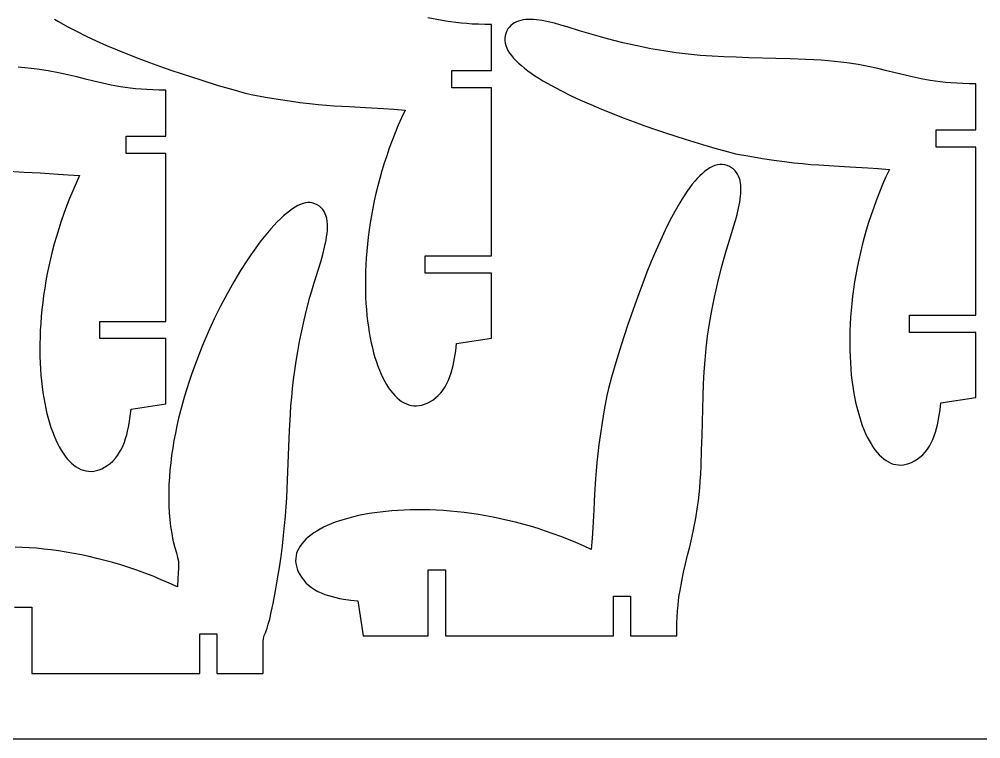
# Model space of a CAD drawing. Extents: x 378 to 958, y 20 to 900.
# Drawn here: x 521.8 to 667.3, y 460.1 to 568.9 of the extents above; entities that cross this region are included whole.
import ezdxf

# ---------------------------------------------------------------- set-up
doc = ezdxf.new("R2010")
doc.units = 0
doc.layers.get('0').update_dxf_attribs({"linetype": 'CONTINUOUS'})

msp = doc.modelspace()

# ---------------------------------------------------------------- linework, layer by layer
at = {"color": 4}
for p, q in [((527.108008, 568.957146), (527.723285, 568.580681)), ((584.934506, 568.87469), (583.605284, 569.154936)), ((598.786871, 568.886519), (598.398318, 568.863409)), ((599.189239, 568.888377), (598.786871, 568.886519)), ((599.604227, 568.870401), (599.189239, 568.888377)), ((527.723285, 568.580681), (529.026721, 567.833481)), ((529.026721, 567.833481), (530.41676, 567.095668)), ((586.332584, 568.626133), (584.934506, 568.87469)), ((587.066796, 568.516423), (586.332584, 568.626133)), ((587.829443, 568.417857), (587.066796, 568.516423)), ((588.624268, 568.331509), (587.829443, 568.417857)), ((589.45501, 568.258452), (588.624268, 568.331509)), ((590.32541, 568.199761), (589.45501, 568.258452)), ((591.239209, 568.156509), (590.32541, 568.199761)), ((592.200148, 568.129771), (591.239209, 568.156509)), ((593.211967, 568.120619), (592.200148, 568.129771)), ((593.211067, 561.146519), (593.211967, 568.120619)), ((595.720491, 567.465108), (595.535911, 567.151487)), ((595.930854, 567.743296), (595.720491, 567.465108)), ((596.165803, 567.987471), (595.930854, 567.743296)), ((596.42414, 568.199049), (596.165803, 567.987471)), ((596.704669, 568.379449), (596.42414, 568.199049)), ((597.006195, 568.530089), (596.704669, 568.379449)), ((597.327519, 568.652387), (597.006195, 568.530089)), ((597.667445, 568.747761), (597.327519, 568.652387)), ((598.024777, 568.817629), (597.667445, 568.747761)), ((598.398318, 568.863409), (598.024777, 568.817629)), ((600.030636, 568.834009), (599.604227, 568.870401)), ((600.912936, 568.71165), (600.030636, 568.834009)), ((601.826564, 568.532643), (600.912936, 568.71165)), ((602.761948, 568.308334), (601.826564, 568.532643)), ((603.709514, 568.050066), (602.761948, 568.308334)), ((604.659689, 567.769183), (603.709514, 568.050066)), ((606.529572, 567.184949), (604.659689, 567.769183)), ((530.41676, 567.095668), (531.880717, 566.369342)), ((531.880717, 566.369342), (533.405907, 565.656599)), ((595.275582, 566.425807), (595.226259, 566.058488)), ((595.226259, 566.058488), (595.228716, 565.688533)), ((595.378271, 566.790227), (595.275582, 566.425807)), ((595.535911, 567.151487), (595.378271, 566.790227)), ((608.295011, 566.646387), (606.529572, 567.184949)), ((610.775856, 565.959607), (608.295011, 566.646387)), ((533.405907, 565.656599), (534.979644, 564.959538)), ((534.979644, 564.959538), (536.589242, 564.280257)), ((595.228716, 565.688533), (595.281366, 565.316204)), ((595.281366, 565.316204), (595.382625, 564.941763)), ((595.382625, 564.941763), (595.530906, 564.565474)), ((595.530906, 564.565474), (595.724625, 564.187597)), ((613.092797, 565.37232), (610.775856, 565.959607)), ((615.268137, 564.876057), (613.092797, 565.37232)), ((617.324178, 564.46235), (615.268137, 564.876057)), ((536.589242, 564.280257), (538.222015, 563.620854)), ((538.222015, 563.620854), (539.865279, 562.983428)), ((595.724625, 564.187597), (595.962194, 563.808395)), ((595.962194, 563.808395), (596.242029, 563.428131)), ((596.242029, 563.428131), (596.562543, 563.047067)), ((619.283222, 564.122728), (617.324178, 564.46235)), ((621.167572, 563.848723), (619.283222, 564.122728)), ((622.99953, 563.631866), (621.167572, 563.848723)), ((624.801398, 563.463687), (622.99953, 563.631866)), ((626.595479, 563.335718), (624.801398, 563.463687)), ((628.404076, 563.239489), (626.595479, 563.335718)), ((630.24949, 563.166531), (628.404076, 563.239489)), ((632.154025, 563.108375), (630.24949, 563.166531)), ((636.229663, 563.002592), (632.154025, 563.108375)), ((522.607259, 561.598124), (521.606105, 561.693797)), ((539.865279, 562.983428), (541.506347, 562.370076)), ((541.506347, 562.370076), (543.132533, 561.782897)), ((543.132533, 561.782897), (544.731153, 561.223988)), ((596.562543, 563.047067), (596.922151, 562.665464)), ((596.922151, 562.665464), (597.319268, 562.283586)), ((597.319268, 562.283586), (597.752307, 561.901695)), ((597.752307, 561.901695), (598.219683, 561.520052)), ((638.445372, 562.938027), (636.229663, 563.002592)), ((640.809411, 562.854387), (638.445372, 562.938027)), ((641.983362, 562.79938), (640.809411, 562.854387)), ((643.095974, 562.729744), (641.983362, 562.79938)), ((644.150987, 562.646553), (643.095974, 562.729744)), ((645.15214, 562.55088), (644.150987, 562.646553)), ((646.103176, 562.443799), (645.15214, 562.55088)), ((647.007834, 562.326385), (646.103176, 562.443799)), ((648.692981, 562.064851), (647.007834, 562.326385)), ((650.237505, 561.77487), (648.692981, 562.064851)), ((651.671333, 561.465032), (650.237505, 561.77487)), ((523.558294, 561.491043), (522.607259, 561.598124)), ((524.462952, 561.373629), (523.558294, 561.491043)), ((526.148099, 561.112095), (524.462952, 561.373629)), ((527.692624, 560.822114), (526.148099, 561.112095)), ((529.126451, 560.512276), (527.692624, 560.822114)), ((530.479507, 560.191172), (529.126451, 560.512276)), ((531.781716, 559.867394), (530.479507, 560.191172)), ((544.731153, 561.223988), (546.28952, 560.695449)), ((546.28952, 560.695449), (549.234754, 559.737868)), ((587.211367, 558.546019), (587.211367, 561.146519)), ((587.211367, 561.146519), (593.211067, 561.146519)), ((598.219683, 561.520052), (598.719811, 561.13892)), ((598.719811, 561.13892), (599.251103, 560.758562)), ((599.251103, 560.758562), (599.811976, 560.379239)), ((599.811976, 560.379239), (600.400842, 560.001214)), ((653.024389, 561.143928), (651.671333, 561.465032)), ((654.326598, 560.82015), (653.024389, 561.143928)), ((655.607886, 560.502288), (654.326598, 560.82015)), ((656.898177, 560.198935), (655.607886, 560.502288)), ((658.227397, 559.918681), (656.898177, 560.198935)), ((533.063004, 559.549533), (531.781716, 559.867394)), ((534.353295, 559.246179), (533.063004, 559.549533)), ((535.682515, 558.965925), (534.353295, 559.246179)), ((537.08059, 558.717361), (535.682515, 558.965925)), ((537.814799, 558.607648), (537.08059, 558.717361)), ((549.234754, 559.737868), (551.866751, 558.92694)), ((551.866751, 558.92694), (554.084026, 558.279449)), ((600.400842, 560.001214), (601.016117, 559.624749)), ((601.016117, 559.624749), (602.319548, 558.877549)), ((602.319548, 558.877549), (603.709584, 558.139736)), ((659.625472, 559.670117), (658.227397, 559.918681)), ((660.35968, 559.560404), (659.625472, 559.670117)), ((661.122325, 559.461834), (660.35968, 559.560404)), ((661.917145, 559.375484), (661.122325, 559.461834)), ((662.747882, 559.302425), (661.917145, 559.375484)), ((663.618277, 559.243732), (662.747882, 559.302425)), ((664.532069, 559.200478), (663.618277, 559.243732)), ((665.493, 559.173739), (664.532069, 559.200478)), ((666.504811, 559.164587), (665.493, 559.173739)), ((666.504011, 552.190587), (666.504811, 559.164587)), ((538.577443, 558.509079), (537.814799, 558.607648)), ((539.372263, 558.422728), (538.577443, 558.509079)), ((540.203, 558.349669), (539.372263, 558.422728)), ((541.073395, 558.290976), (540.203, 558.349669)), ((541.987187, 558.247723), (541.073395, 558.290976)), ((542.948118, 558.220983), (541.987187, 558.247723)), ((543.959929, 558.211831), (542.948118, 558.220983)), ((543.959129, 551.237831), (543.959929, 558.211831)), ((554.084026, 558.279449), (555.785092, 557.81218)), ((555.785092, 557.81218), (556.868467, 557.541919)), ((556.868467, 557.541919), (559.013956, 557.160648)), ((593.211067, 558.546019), (587.211367, 558.546019)), ((593.208867, 533.123919), (593.211067, 558.546019)), ((603.709584, 558.139736), (605.173539, 557.413409)), ((605.173539, 557.413409), (606.698727, 556.700667)), ((559.013956, 557.160648), (560.942037, 556.840214)), ((560.942037, 556.840214), (562.679558, 556.57425)), ((562.679558, 556.57425), (564.253368, 556.35639)), ((564.253368, 556.35639), (565.690319, 556.180265)), ((565.690319, 556.180265), (567.017259, 556.039508)), ((567.017259, 556.039508), (568.261038, 555.927753)), ((568.261038, 555.927753), (569.448504, 555.838632)), ((569.448504, 555.838632), (571.761902, 555.702823)), ((606.698727, 556.700667), (608.272463, 556.003606)), ((608.272463, 556.003606), (609.882061, 555.324325)), ((571.761902, 555.702823), (574.172247, 555.581143)), ((574.172247, 555.581143), (576.894336, 555.422654)), ((576.894336, 555.422654), (578.439409, 555.313689)), ((578.439409, 555.313689), (580.142967, 555.176419)), ((580.142967, 555.176419), (579.614119, 554.029359)), ((609.882061, 555.324325), (611.514834, 554.664922)), ((611.514834, 554.664922), (613.158099, 554.027496)), ((579.112343, 552.88051), (578.637253, 551.730673)), ((579.614119, 554.029359), (579.112343, 552.88051)), ((613.158099, 554.027496), (614.799168, 553.414144)), ((614.799168, 553.414144), (616.425356, 552.826965)), ((578.637253, 551.730673), (578.18846, 550.580655)), ((616.425356, 552.826965), (618.023977, 552.268056)), ((618.023977, 552.268056), (619.582347, 551.739516)), ((619.582347, 551.739516), (622.527586, 550.781936)), ((660.504211, 549.590087), (660.504211, 552.190587)), ((660.504211, 552.190587), (666.504011, 552.190587)), ((537.959329, 548.637331), (537.959329, 551.237831)), ((537.959329, 551.237831), (543.959129, 551.237831)), ((578.18846, 550.580655), (577.76558, 549.431258)), ((622.527586, 550.781936), (625.159587, 549.971008)), ((625.159587, 549.971008), (627.376865, 549.323517)), ((543.959129, 548.637331), (537.959329, 548.637331)), ((543.956829, 523.215231), (543.959129, 548.637331)), ((577.76558, 549.431258), (577.368224, 548.283287)), ((627.376865, 549.323517), (629.077935, 548.856248)), ((629.077935, 548.856248), (630.161311, 548.585987)), ((630.161311, 548.585987), (632.306783, 548.204699)), ((666.504011, 549.590087), (660.504211, 549.590087)), ((666.501711, 524.167987), (666.504011, 549.590087)), ((576.996007, 547.137545), (576.648541, 545.994836)), ((577.368224, 548.283287), (576.996007, 547.137545)), ((632.306783, 548.204699), (634.234852, 547.884253)), ((634.234852, 547.884253), (635.972364, 547.618281)), ((635.972364, 547.618281), (637.54617, 547.400414)), ((637.54617, 547.400414), (638.983118, 547.224285)), ((638.983118, 547.224285), (640.310059, 547.083527)), ((640.310059, 547.083527), (641.55384, 546.971771)), ((520.196429, 545.929894), (522.509837, 545.794084)), ((522.509837, 545.794084), (524.920194, 545.672399)), ((524.920194, 545.672399), (527.642294, 545.513895)), ((576.648541, 545.994836), (576.325441, 544.855965)), ((625.135497, 545.615104), (624.753894, 545.255495)), ((625.516561, 545.935618), (625.135497, 545.615104)), ((625.896825, 546.215453), (625.516561, 545.935618)), ((626.276027, 546.453022), (625.896825, 546.215453)), ((626.653904, 546.64674), (626.276027, 546.453022)), ((627.030194, 546.795021), (626.653904, 546.64674)), ((627.404634, 546.89628), (627.030194, 546.795021)), ((627.776963, 546.948931), (627.404634, 546.89628)), ((628.146918, 546.951387), (627.776963, 546.948931)), ((628.514237, 546.902064), (628.146918, 546.951387)), ((628.878657, 546.799376), (628.514237, 546.902064)), ((629.239917, 546.641736), (628.878657, 546.799376)), ((629.553538, 546.457155), (629.239917, 546.641736)), ((629.831726, 546.246792), (629.553538, 546.457155)), ((630.075901, 546.011844), (629.831726, 546.246792)), ((630.287479, 545.753507), (630.075901, 546.011844)), ((630.467879, 545.472977), (630.287479, 545.753507)), ((641.55384, 546.971771), (642.741311, 546.88265)), ((642.741311, 546.88265), (645.054719, 546.74684)), ((645.054719, 546.74684), (647.465076, 546.625154)), ((647.465076, 546.625154), (650.187176, 546.466651)), ((650.187176, 546.466651), (651.732252, 546.357673)), ((651.732252, 546.357673), (653.435811, 546.220387)), ((653.435811, 546.220387), (652.906963, 545.073332)), ((527.642294, 545.513895), (529.18737, 545.404917)), ((529.18737, 545.404917), (530.890929, 545.267631)), ((530.890929, 545.267631), (530.362081, 544.120576)), ((576.325441, 544.855965), (576.026318, 543.721734)), ((623.990125, 544.425339), (623.608482, 543.957963)), ((624.372016, 544.858378), (623.990125, 544.425339)), ((624.753894, 545.255495), (624.372016, 544.858378)), ((630.618519, 545.171452), (630.467879, 545.472977)), ((630.740817, 544.850128), (630.618519, 545.171452)), ((630.836191, 544.510202), (630.740817, 544.850128)), ((630.906059, 544.15287), (630.836191, 544.510202)), ((630.951839, 543.779329), (630.906059, 544.15287)), ((652.906963, 545.073332), (652.405187, 543.924487)), ((529.860305, 542.971731), (529.385214, 541.8219)), ((530.362081, 544.120576), (529.860305, 542.971731)), ((576.026318, 543.721734), (575.750787, 542.592949)), ((622.846992, 542.926543), (622.467669, 542.365671)), ((623.22735, 543.457836), (622.846992, 542.926543)), ((623.608482, 543.957963), (623.22735, 543.457836)), ((630.974949, 543.390776), (630.951839, 543.779329)), ((630.958831, 542.57342), (630.976807, 542.988407)), ((630.976807, 542.988407), (630.974949, 543.390776)), ((651.930096, 542.774655), (651.481304, 541.624642)), ((652.405187, 543.924487), (651.930096, 542.774655)), ((529.385214, 541.8219), (528.936422, 540.671886)), ((575.498462, 541.470412), (575.268954, 540.354928)), ((575.750787, 542.592949), (575.498462, 541.470412)), ((622.089644, 541.776805), (621.713179, 541.16153)), ((622.467669, 542.365671), (622.089644, 541.776805)), ((630.621074, 540.351083), (630.80008, 541.264711)), ((630.80008, 541.264711), (630.922439, 542.14701)), ((630.922439, 542.14701), (630.958831, 542.57342)), ((651.481304, 541.624642), (651.058423, 540.47525)), ((528.936422, 540.671886), (528.513541, 539.522494)), ((562.663711, 539.917919), (562.216584, 539.563234)), ((563.099559, 540.231862), (562.663711, 539.917919)), ((563.523264, 540.504006), (563.099559, 540.231862)), ((563.933963, 540.733294), (563.523264, 540.504006)), ((564.330793, 540.918672), (563.933963, 540.733294)), ((564.71289, 541.059084), (564.330793, 540.918672)), ((565.079391, 541.153472), (564.71289, 541.059084)), ((565.429433, 541.200782), (565.079391, 541.153472)), ((565.762151, 541.199957), (565.429433, 541.200782)), ((566.076684, 541.149942), (565.762151, 541.199957)), ((566.495422, 541.021387), (566.076684, 541.149942)), ((566.866841, 540.854575), (566.495422, 541.021387)), ((567.192904, 540.651284), (566.866841, 540.854575)), ((567.475575, 540.413292), (567.192904, 540.651284)), ((567.716817, 540.142375), (567.475575, 540.413292)), ((567.918596, 539.840312), (567.716817, 540.142375)), ((568.082874, 539.50888), (567.918596, 539.840312)), ((575.268954, 540.354928), (575.061878, 539.2473)), ((620.965979, 539.858099), (620.228166, 538.468063)), ((621.713179, 541.16153), (620.965979, 539.858099)), ((630.396764, 539.415699), (630.621074, 540.351083)), ((651.058423, 540.47525), (650.661068, 539.327283)), ((528.116186, 538.374527), (527.743968, 537.22879)), ((528.513541, 539.522494), (528.116186, 538.374527)), ((561.291944, 538.735858), (560.816159, 538.265279)), ((561.75904, 539.168861), (561.291944, 538.735858)), ((562.216584, 539.563234), (561.75904, 539.168861)), ((568.211617, 539.149856), (568.082874, 539.50888)), ((568.306786, 538.765019), (568.211617, 539.149856)), ((568.370348, 538.356145), (568.306786, 538.765019)), ((568.404265, 537.925012), (568.370348, 538.356145)), ((575.061878, 539.2473), (574.876846, 538.148333)), ((620.228166, 538.468063), (619.50184, 537.004108)), ((629.857613, 537.517958), (630.138496, 538.468133)), ((630.138496, 538.468133), (630.396764, 539.415699)), ((650.661068, 539.327283), (650.28885, 538.181546)), ((527.743968, 537.22879), (527.396503, 536.086085)), ((559.841975, 537.21562), (559.345302, 536.638652)), ((560.332549, 537.758181), (559.841975, 537.21562)), ((560.816159, 538.265279), (560.332549, 537.758181)), ((568.347789, 536.515836), (568.391021, 537.00308)), ((568.391021, 537.00308), (568.410502, 537.473398)), ((568.410502, 537.473398), (568.404265, 537.925012)), ((574.713473, 537.05883), (574.571371, 535.979596)), ((574.876846, 538.148333), (574.713473, 537.05883)), ((619.50184, 537.004108), (618.789097, 535.478919)), ((629.273379, 535.648075), (629.857613, 537.517958)), ((649.941385, 537.038841), (649.618284, 535.899974)), ((650.28885, 538.181546), (649.941385, 537.038841)), ((527.396503, 536.086085), (527.073402, 534.947218)), ((558.843394, 536.028332), (558.337113, 535.385717)), ((559.345302, 536.638652), (558.843394, 536.028332)), ((567.97661, 534.433148), (568.197921, 535.49768)), ((568.197921, 535.49768), (568.282767, 536.013444)), ((568.282767, 536.013444), (568.347789, 536.515836)), ((574.571371, 535.979596), (574.450154, 534.911433)), ((618.789097, 535.478919), (618.092036, 533.905184)), ((628.734817, 533.882636), (629.273379, 535.648075)), ((649.618284, 535.899974), (649.319161, 534.765748)), ((527.073402, 534.947218), (526.77428, 533.812992)), ((557.314888, 534.007824), (556.80067, 533.274658)), ((557.827323, 534.711862), (557.314888, 534.007824)), ((558.337113, 535.385717), (557.827323, 534.711862)), ((567.699568, 533.336463), (567.97661, 534.433148)), ((574.450154, 534.911433), (574.349435, 533.855147)), ((649.319161, 534.765748), (649.043631, 533.636967)), ((526.498749, 532.684211), (526.246423, 531.561679)), ((526.77428, 533.812992), (526.498749, 532.684211)), ((556.285533, 532.513421), (555.255956, 530.910955)), ((556.80067, 533.274658), (556.285533, 532.513421)), ((567.382504, 532.221843), (567.699568, 533.336463)), ((574.268828, 532.81154), (574.207945, 531.781418)), ((574.349435, 533.855147), (574.268828, 532.81154)), ((583.208867, 530.523919), (583.208867, 533.123919)), ((583.208867, 533.123919), (593.208867, 533.123919)), ((618.092036, 533.905184), (617.412755, 532.295586)), ((628.048037, 531.401791), (628.734817, 533.882636)), ((648.791305, 532.514435), (648.561797, 531.398955)), ((649.043631, 533.636967), (648.791305, 532.514435)), ((526.246423, 531.561679), (526.016915, 530.446199)), ((566.348307, 528.912582), (567.041132, 531.103509)), ((567.041132, 531.103509), (567.382504, 532.221843)), ((574.207945, 531.781418), (574.1664, 530.765582)), ((617.412755, 532.295586), (616.753352, 530.662812)), ((627.46075, 529.084849), (628.048037, 531.401791)), ((648.561797, 531.398955), (648.35472, 530.291332)), ((526.016915, 530.446199), (525.809838, 529.338576)), ((555.255956, 530.910955), (554.233063, 529.208874)), ((574.143806, 529.764839), (574.139777, 528.779991)), ((574.1664, 530.765582), (574.143806, 529.764839)), ((593.208867, 530.523919), (583.208867, 530.523919)), ((593.208067, 520.693419), (593.208867, 530.523919)), ((616.753352, 530.662812), (616.115926, 529.019548)), ((648.35472, 530.291332), (648.169689, 529.192369)), ((525.624807, 528.239613), (525.461433, 527.150114)), ((525.809838, 529.338576), (525.624807, 528.239613)), ((554.233063, 529.208874), (553.223761, 527.415626)), ((566.028277, 527.868428), (566.348307, 528.912582)), ((574.139777, 528.779991), (574.153926, 527.811842)), ((616.115926, 529.019548), (615.502574, 527.378479)), ((626.964488, 526.90951), (627.46075, 529.084849)), ((648.169689, 529.192369), (648.006315, 528.10287)), ((525.461433, 527.150114), (525.319331, 526.070884)), ((553.223761, 527.415626), (552.234957, 525.539658)), ((565.289223, 525.110629), (565.746784, 526.877442)), ((565.746784, 526.877442), (566.028277, 527.868428)), ((574.153926, 527.811842), (574.185866, 526.861196)), ((574.185866, 526.861196), (574.235211, 525.928858)), ((615.502574, 527.378479), (614.915395, 525.752291)), ((626.55078, 524.853469), (626.964488, 526.90951)), ((647.864213, 527.02364), (647.742996, 525.955481)), ((648.006315, 528.10287), (647.864213, 527.02364)), ((525.319331, 526.070884), (525.198114, 525.002725)), ((552.234957, 525.539658), (551.273559, 523.589417)), ((574.235211, 525.928858), (574.301573, 525.01563)), ((614.915395, 525.752291), (614.356486, 524.153669)), ((647.742996, 525.955481), (647.642276, 524.899199)), ((525.097395, 523.946443), (525.016786, 522.90284)), ((525.198114, 525.002725), (525.097395, 523.946443)), ((564.880331, 523.413659), (565.289223, 525.110629)), ((574.301573, 525.01563), (574.384566, 524.122317)), ((574.384566, 524.122317), (574.483804, 523.249723)), ((614.356486, 524.153669), (613.827947, 522.5953)), ((626.211158, 522.894425), (626.55078, 524.853469)), ((647.561668, 523.855596), (647.500785, 522.825477)), ((647.642276, 524.899199), (647.561668, 523.855596)), ((656.501711, 521.567987), (656.501711, 524.167987)), ((656.501711, 524.167987), (666.501711, 524.167987)), ((525.016786, 522.90284), (524.955903, 521.872721)), ((533.956829, 520.615231), (533.956829, 523.215231)), ((533.956829, 523.215231), (543.956829, 523.215231)), ((550.805295, 522.589085), (550.346472, 521.573352)), ((551.273559, 523.589417), (550.805295, 522.589085)), ((564.517071, 521.781613), (564.880331, 523.413659)), ((574.483804, 523.249723), (574.5989, 522.398652)), ((574.5989, 522.398652), (574.729467, 521.569907)), ((613.827947, 522.5953), (612.870366, 519.650061)), ((625.937153, 521.010075), (626.211158, 522.894425)), ((647.500785, 522.825477), (647.459239, 521.809645)), ((524.955903, 521.872721), (524.914358, 520.856889)), ((550.346472, 521.573352), (549.897954, 520.543275)), ((564.196406, 520.20957), (564.517071, 521.781613)), ((574.729467, 521.569907), (574.875118, 520.764292)), ((625.720296, 519.178117), (625.937153, 521.010075)), ((647.459239, 521.809645), (647.436645, 520.808905)), ((666.501711, 521.567987), (656.501711, 521.567987)), ((666.500911, 511.737487), (666.501711, 521.567987)), ((524.891763, 519.856149), (524.887734, 518.871305)), ((524.914358, 520.856889), (524.891763, 519.856149)), ((543.956829, 520.615231), (533.956829, 520.615231)), ((543.956029, 510.784731), (543.956829, 520.615231)), ((549.460604, 519.499909), (549.035286, 518.444311)), ((549.897954, 520.543275), (549.460604, 519.499909)), ((563.915303, 518.692609), (564.196406, 520.20957)), ((574.875118, 520.764292), (575.035467, 519.982612)), ((575.035467, 519.982612), (575.210127, 519.22567)), ((587.809329, 518.799933), (587.934667, 519.869619)), ((587.934667, 519.869619), (593.208067, 520.693419)), ((612.870366, 519.650061), (612.059438, 517.01806)), ((647.436645, 520.808905), (647.432615, 519.824061)), ((647.432615, 519.824061), (647.446764, 518.855915)), ((524.887734, 518.871305), (524.901882, 517.903159)), ((549.035286, 518.444311), (548.622862, 517.377537)), ((563.670724, 517.225811), (563.915303, 518.692609)), ((575.210127, 519.22567), (575.398711, 518.49427)), ((575.398711, 518.49427), (575.600833, 517.789216)), ((587.645587, 517.683026), (587.809329, 518.799933)), ((625.552117, 517.376248), (625.720296, 519.178117)), ((647.446764, 518.855915), (647.478703, 517.905273)), ((524.901882, 517.903159), (524.933821, 516.952517)), ((524.933821, 516.952517), (524.983165, 516.020181)), ((548.622862, 517.377537), (548.224197, 516.300642)), ((563.459633, 515.804255), (563.670724, 517.225811)), ((575.600833, 517.789216), (575.816105, 517.111312)), ((575.816105, 517.111312), (576.044142, 516.461361)), ((587.285222, 515.983928), (587.423901, 516.548521)), ((587.423901, 516.548521), (587.543209, 517.116121)), ((587.543209, 517.116121), (587.645587, 517.683026)), ((612.059438, 517.01806), (611.411947, 514.800781)), ((625.424148, 515.582167), (625.552117, 517.376248)), ((647.478703, 517.905273), (647.528047, 516.972937)), ((647.528047, 516.972937), (647.594408, 516.059712)), ((524.983165, 516.020181), (525.049526, 515.106956)), ((525.049526, 515.106956), (525.132519, 514.213647)), ((547.840152, 515.214682), (547.471593, 514.120714)), ((548.224197, 516.300642), (547.840152, 515.214682)), ((563.278996, 514.42302), (563.459633, 515.804255)), ((576.044142, 516.461361), (576.284557, 515.840168)), ((576.284557, 515.840168), (576.536962, 515.248537)), ((576.536962, 515.248537), (576.800972, 514.687271)), ((586.93998, 514.878574), (587.124729, 515.426044)), ((587.124729, 515.426044), (587.285222, 515.983928)), ((625.327919, 513.773571), (625.424148, 515.582167)), ((647.594408, 516.059712), (647.677401, 515.166402)), ((647.677401, 515.166402), (647.776638, 514.293811)), ((525.132519, 514.213647), (525.231756, 513.341055)), ((547.471593, 514.120714), (547.119382, 513.019793)), ((563.125776, 513.077187), (563.278996, 514.42302)), ((576.800972, 514.687271), (577.076198, 514.157174)), ((577.076198, 514.157174), (577.362256, 513.65905)), ((577.362256, 513.65905), (577.658758, 513.193704)), ((586.215765, 513.335676), (586.487941, 513.829687)), ((586.487941, 513.829687), (586.728531, 514.345221)), ((586.728531, 514.345221), (586.93998, 514.878574)), ((611.411947, 514.800781), (610.944679, 513.099712)), ((625.254961, 511.928156), (625.327919, 513.773571)), ((647.776638, 514.293811), (647.891732, 513.442742)), ((525.231756, 513.341055), (525.346851, 512.489986)), ((525.346851, 512.489986), (525.477416, 511.661244)), ((547.119382, 513.019793), (546.784383, 511.912976)), ((562.996938, 511.761835), (563.125776, 513.077187)), ((577.658758, 513.193704), (577.965317, 512.761938)), ((577.965317, 512.761938), (578.281547, 512.364557)), ((578.281547, 512.364557), (578.607061, 512.002365)), ((585.185306, 512.019809), (585.566891, 512.427033)), ((585.566891, 512.427033), (585.909563, 512.86689)), ((585.909563, 512.86689), (586.215765, 513.335676)), ((610.944679, 513.099712), (610.674417, 512.016336)), ((647.891732, 513.442742), (648.022298, 512.614)), ((648.022298, 512.614), (648.167948, 511.808388)), ((525.477416, 511.661244), (525.623066, 510.855632)), ((525.623066, 510.855632), (525.783414, 510.073954)), ((538.682629, 509.960931), (543.956029, 510.784731)), ((546.467459, 510.801318), (546.169472, 509.685874)), ((546.784383, 511.912976), (546.467459, 510.801318)), ((562.889444, 510.472044), (562.996938, 511.761835)), ((578.607061, 512.002365), (578.941472, 511.676165)), ((578.941472, 511.676165), (579.284394, 511.386762)), ((579.284394, 511.386762), (579.635439, 511.134959)), ((579.635439, 511.134959), (579.994222, 510.92156)), ((579.994222, 510.92156), (580.360356, 510.747369)), ((580.360356, 510.747369), (580.733453, 510.613191)), ((582.689864, 510.570614), (583.096624, 510.693389)), ((583.096624, 510.693389), (583.507641, 510.861803)), ((583.507641, 510.861803), (583.922528, 511.07666)), ((583.922528, 511.07666), (584.340899, 511.338764)), ((584.340899, 511.338764), (584.762367, 511.648919)), ((584.762367, 511.648919), (585.185306, 512.019809)), ((610.674417, 512.016336), (610.29313, 509.870863)), ((625.196805, 510.023622), (625.254961, 511.928156)), ((648.167948, 511.808388), (648.328296, 511.026709)), ((648.328296, 511.026709), (648.502954, 510.269769)), ((661.102172, 509.844001), (661.227511, 510.913687)), ((661.227511, 510.913687), (666.500911, 511.737487)), ((525.783414, 510.073954), (525.958072, 509.317013)), ((525.958072, 509.317013), (526.146655, 508.585615)), ((538.55729, 508.891245), (538.682629, 509.960931)), ((546.169472, 509.685874), (545.891288, 508.567702)), ((562.800261, 509.202894), (562.889444, 510.472044)), ((580.733453, 510.613191), (581.113128, 510.519828)), ((581.113128, 510.519828), (581.498993, 510.468085)), ((581.498993, 510.468085), (581.890662, 510.458766)), ((581.890662, 510.458766), (582.287747, 510.492674)), ((582.287747, 510.492674), (582.689864, 510.570614)), ((610.29313, 509.870863), (609.972683, 507.942795)), ((625.091022, 505.947983), (625.196805, 510.023622)), ((648.502954, 510.269769), (648.691537, 509.538371)), ((648.691537, 509.538371), (648.893657, 508.833319)), ((660.938429, 508.727094), (661.102172, 509.844001)), ((526.146655, 508.585615), (526.348775, 507.880563)), ((526.348775, 507.880563), (526.564046, 507.20266)), ((538.291167, 507.207433), (538.393547, 507.774338)), ((538.393547, 507.774338), (538.55729, 508.891245)), ((545.891288, 508.567702), (545.633769, 507.447857)), ((562.66468, 506.706834), (562.800261, 509.202894)), ((609.972683, 507.942795), (609.706711, 506.205283)), ((648.893657, 508.833319), (649.108928, 508.155416)), ((649.108928, 508.155416), (649.336963, 507.505467)), ((660.716739, 507.592589), (660.836049, 508.160189)), ((660.836049, 508.160189), (660.938429, 508.727094)), ((526.564046, 507.20266), (526.792081, 506.552711)), ((526.792081, 506.552711), (527.032494, 505.931519)), ((538.033176, 506.07524), (538.171858, 506.639833)), ((538.171858, 506.639833), (538.291167, 507.207433)), ((545.397777, 506.327395), (545.184178, 505.207372)), ((545.633769, 507.447857), (545.397777, 506.327395)), ((562.565909, 504.234292), (562.66468, 506.706834)), ((649.336963, 507.505467), (649.577376, 506.884275)), ((649.577376, 506.884275), (649.829779, 506.292644)), ((660.232806, 505.922642), (660.417561, 506.470112)), ((660.417561, 506.470112), (660.578058, 507.027995)), ((660.578058, 507.027995), (660.716739, 507.592589)), ((527.032494, 505.931519), (527.284898, 505.339889)), ((527.284898, 505.339889), (527.548905, 504.778623)), ((537.476469, 504.436533), (537.687924, 504.969886)), ((537.687924, 504.969886), (537.872679, 505.517356)), ((537.872679, 505.517356), (538.033176, 506.07524)), ((545.184178, 505.207372), (544.993834, 504.088844)), ((609.706711, 506.205283), (609.488844, 504.631477)), ((625.026457, 503.732275), (625.091022, 505.947983)), ((649.829779, 506.292644), (650.093787, 505.731379)), ((650.093787, 505.731379), (650.369012, 505.201283)), ((650.369012, 505.201283), (650.655067, 504.70316)), ((659.508567, 504.379744), (659.780752, 504.873755)), ((659.780752, 504.873755), (660.02135, 505.389289)), ((660.02135, 505.389289), (660.232806, 505.922642)), ((527.548905, 504.778623), (527.82413, 504.248527)), ((527.82413, 504.248527), (528.110185, 503.750404)), ((528.110185, 503.750404), (528.406685, 503.285057)), ((536.657471, 502.958202), (536.963685, 503.426988)), ((536.963685, 503.426988), (537.23587, 503.920999)), ((537.23587, 503.920999), (537.476469, 504.436533)), ((544.993834, 504.088844), (544.827608, 502.972867)), ((562.47966, 501.745907), (562.565909, 504.234292)), ((609.488844, 504.631477), (609.312715, 503.194528)), ((624.942817, 501.368236), (625.026457, 503.732275)), ((650.655067, 504.70316), (650.951567, 504.237813)), ((650.951567, 504.237813), (651.258124, 503.806047)), ((651.258124, 503.806047), (651.574351, 503.408666)), ((651.574351, 503.408666), (651.899862, 503.046473)), ((658.478068, 503.063877), (658.859668, 503.471101)), ((658.859668, 503.471101), (659.202353, 503.910958)), ((659.202353, 503.910958), (659.508567, 504.379744)), ((528.406685, 503.285057), (528.713242, 502.853291)), ((528.713242, 502.853291), (529.029469, 502.45591)), ((529.029469, 502.45591), (529.35498, 502.093717)), ((529.35498, 502.093717), (529.689389, 501.767517)), ((535.510229, 501.740231), (535.933186, 502.111121)), ((535.933186, 502.111121), (536.314786, 502.518345)), ((536.314786, 502.518345), (536.657471, 502.958202)), ((544.827608, 502.972867), (544.686364, 501.860496)), ((609.312715, 503.194528), (609.171957, 501.867588)), ((651.899862, 503.046473), (652.234271, 502.720273)), ((652.234271, 502.720273), (652.57719, 502.430869)), ((652.57719, 502.430869), (652.928232, 502.179065)), ((652.928232, 502.179065), (653.287012, 501.965664)), ((653.287012, 501.965664), (653.653143, 501.791472)), ((656.800398, 501.905884), (657.215281, 502.120737)), ((657.215281, 502.120737), (657.633647, 502.382837)), ((657.633647, 502.382837), (658.055111, 502.692987)), ((658.055111, 502.692987), (658.478068, 503.063877)), ((529.689389, 501.767517), (530.032308, 501.478113)), ((530.032308, 501.478113), (530.383351, 501.226309)), ((530.383351, 501.226309), (530.74213, 501.012909)), ((530.74213, 501.012909), (531.108261, 500.838716)), ((531.108261, 500.838716), (531.481355, 500.704536)), ((531.481355, 500.704536), (531.861026, 500.611171)), ((531.861026, 500.611171), (532.246887, 500.559426)), ((532.246887, 500.559426), (532.638553, 500.550104)), ((532.638553, 500.550104), (533.035635, 500.584009)), ((533.035635, 500.584009), (533.437747, 500.661946)), ((533.437747, 500.661946), (533.844503, 500.784717)), ((533.844503, 500.784717), (534.255516, 500.953128)), ((534.255516, 500.953128), (534.670399, 501.167981)), ((534.670399, 501.167981), (535.088765, 501.430081)), ((535.088765, 501.430081), (535.510229, 501.740231)), ((544.570966, 500.752788), (544.482276, 499.650799)), ((544.686364, 501.860496), (544.570966, 500.752788)), ((562.381647, 499.202315), (562.47966, 501.745907)), ((609.060201, 500.623807), (608.97108, 499.436336)), ((609.171957, 501.867588), (609.060201, 500.623807)), ((624.88781, 500.194284), (624.942817, 501.368236)), ((653.653143, 501.791472), (654.026237, 501.657292)), ((654.026237, 501.657292), (654.405908, 501.563927)), ((654.405908, 501.563927), (654.791769, 501.512182)), ((654.791769, 501.512182), (655.183435, 501.50286)), ((655.183435, 501.50286), (655.580517, 501.536765)), ((655.580517, 501.536765), (655.982629, 501.614702)), ((655.982629, 501.614702), (656.389385, 501.737473)), ((656.389385, 501.737473), (656.800398, 501.905884)), ((544.482276, 499.650799), (544.421157, 498.555584)), ((562.247584, 496.564155), (562.381647, 499.202315)), ((608.97108, 499.436336), (608.83527, 497.122928)), ((624.734983, 498.02666), (624.818174, 499.081672)), ((624.818174, 499.081672), (624.88781, 500.194284)), ((544.421157, 498.555584), (544.388474, 497.4682)), ((624.63931, 497.025506), (624.734983, 498.02666)), ((544.388474, 497.4682), (544.38509, 496.389703)), ((544.38509, 496.389703), (544.411868, 495.321148)), ((562.159444, 495.197311), (562.247584, 496.564155)), ((608.83527, 497.122928), (608.713585, 494.71257)), ((624.532229, 496.07447), (624.63931, 497.025506)), ((544.411868, 495.321148), (544.469671, 494.263591)), ((562.053184, 493.792064), (562.159444, 495.197311)), ((579.993703, 494.698944), (579.061367, 494.6496)), ((580.944345, 494.730883), (579.993703, 494.698944)), ((581.912491, 494.745031), (580.944345, 494.730883)), ((582.897335, 494.741001), (581.912491, 494.745031)), ((583.898075, 494.718407), (582.897335, 494.741001)), ((584.913907, 494.676862), (583.898075, 494.718407)), ((608.713585, 494.71257), (608.555081, 491.990471)), ((624.153281, 493.484666), (624.414815, 495.169812)), ((624.414815, 495.169812), (624.532229, 496.07447)), ((544.469671, 494.263591), (544.559362, 493.218089)), ((561.925768, 492.343494), (562.053184, 493.792064)), ((570.921749, 493.283989), (570.243846, 493.068718)), ((571.626801, 493.48611), (570.921749, 493.283989)), ((572.3582, 493.674692), (571.626801, 493.48611)), ((573.11514, 493.849351), (572.3582, 493.674692)), ((573.896818, 494.009699), (573.11514, 493.849351)), ((574.70243, 494.155348), (573.896818, 494.009699)), ((575.531172, 494.285914), (574.70243, 494.155348)), ((576.382241, 494.401009), (575.531172, 494.285914)), ((577.254833, 494.500246), (576.382241, 494.401009)), ((578.148142, 494.583238), (577.254833, 494.500246)), ((579.061367, 494.6496), (578.148142, 494.583238)), ((585.944026, 494.615978), (584.913907, 494.676862)), ((586.987629, 494.53537), (585.944026, 494.615978)), ((588.043911, 494.434651), (586.987629, 494.53537)), ((589.11207, 494.313433), (588.043911, 494.434651)), ((590.1913, 494.171331), (589.11207, 494.313433)), ((591.280799, 494.007958), (590.1913, 494.171331)), ((592.379762, 493.822926), (591.280799, 494.007958)), ((593.487385, 493.61585), (592.379762, 493.822926)), ((594.602865, 493.386342), (593.487385, 493.61585)), ((595.725397, 493.134016), (594.602865, 493.386342)), ((623.8633, 491.940141), (624.153281, 493.484666)), ((544.559362, 493.218089), (544.681806, 492.185697)), ((544.681806, 492.185697), (544.837866, 491.167471)), ((561.77416, 490.84668), (561.925768, 492.343494)), ((567.289713, 491.808635), (566.79159, 491.522579)), ((567.819809, 492.08386), (567.289713, 491.808635)), ((568.381075, 492.347867), (567.819809, 492.08386)), ((568.972705, 492.600271), (568.381075, 492.347867)), ((569.593897, 492.840683), (568.972705, 492.600271)), ((570.243846, 493.068718), (569.593897, 492.840683)), ((596.854178, 492.858485), (595.725397, 493.134016)), ((597.988404, 492.559363), (596.854178, 492.858485)), ((599.127272, 492.236262), (597.988404, 492.559363)), ((600.269976, 491.888796), (599.127272, 492.236262)), ((601.415713, 491.516579), (600.269976, 491.888796)), ((608.555081, 491.990471), (608.446103, 490.445395)), ((623.553462, 490.506314), (623.8633, 491.940141)), ((544.837866, 491.167471), (545.028404, 490.164468)), ((561.595325, 489.296702), (561.77416, 490.84668)), ((565.497096, 490.603296), (565.134903, 490.277784)), ((565.894477, 490.919523), (565.497096, 490.603296)), ((566.326243, 491.22608), (565.894477, 490.919523)), ((566.79159, 491.522579), (566.326243, 491.22608)), ((602.56368, 491.119223), (601.415713, 491.516579)), ((603.713072, 490.696343), (602.56368, 491.119223)), ((604.863086, 490.24755), (603.713072, 490.696343)), ((608.446103, 490.445395), (608.308817, 488.741836)), ((623.232358, 489.153258), (623.553462, 490.506314)), ((522.229473, 489.048289), (521.177319, 489.086417)), ((523.298252, 488.988589), (522.229473, 489.048289)), ((524.382868, 488.906795), (523.298252, 488.988589)), ((525.482533, 488.802383), (524.382868, 488.906795)), ((545.028404, 490.164468), (545.254284, 489.177742)), ((545.254284, 489.177742), (545.546487, 488.234078)), ((561.386227, 487.688639), (561.595325, 489.296702)), ((564.054095, 488.890634), (563.879902, 488.524504)), ((564.267495, 489.249414), (564.054095, 488.890634)), ((564.519299, 489.600457), (564.267495, 489.249414)), ((564.808703, 489.943376), (564.519299, 489.600457)), ((565.134903, 490.277784), (564.808703, 489.943376)), ((606.012917, 489.77246), (604.863086, 490.24755)), ((607.161762, 489.270684), (606.012917, 489.77246)), ((608.308817, 488.741836), (607.161762, 489.270684)), ((622.90858, 487.851048), (623.232358, 489.153258)), ((526.59646, 488.67483), (525.482533, 488.802383)), ((527.723861, 488.523612), (526.59646, 488.67483)), ((528.863947, 488.348206), (527.723861, 488.523612)), ((530.015932, 488.148089), (528.863947, 488.348206)), ((531.179026, 487.922737), (530.015932, 488.148089)), ((532.352443, 487.671628), (531.179026, 487.922737)), ((533.535395, 487.394238), (532.352443, 487.671628)), ((545.546487, 488.234078), (545.738863, 487.521984)), ((545.738863, 487.521984), (545.847828, 486.951235)), ((561.143829, 486.017573), (561.386227, 487.688639)), ((563.652357, 487.771739), (563.600612, 487.385877)), ((563.745722, 488.15141), (563.652357, 487.771739)), ((563.879902, 488.524504), (563.745722, 488.15141)), ((622.590719, 486.569761), (622.90858, 487.851048)), ((534.727093, 487.090043), (533.535395, 487.394238)), ((535.92675, 486.75852), (534.727093, 487.090043)), ((537.133578, 486.399147), (535.92675, 486.75852)), ((538.346789, 486.011398), (537.133578, 486.399147)), ((539.565595, 485.594753), (538.346789, 486.011398)), ((545.847828, 486.951235), (545.889796, 486.431605)), ((545.889796, 486.431605), (545.881181, 485.872866)), ((560.865097, 484.278581), (561.143829, 486.017573)), ((563.600612, 487.385877), (563.59129, 486.994212)), ((563.59129, 486.994212), (563.625195, 486.59713)), ((563.625195, 486.59713), (563.703132, 486.195018)), ((563.703132, 486.195018), (563.825903, 485.788262)), ((622.287365, 485.279469), (622.590719, 486.569761)), ((540.789209, 485.148686), (539.565595, 485.594753)), ((542.016843, 484.672675), (540.789209, 485.148686)), ((543.247708, 484.166196), (542.016843, 484.672675)), ((545.838398, 485.184794), (545.77786, 484.277161)), ((545.881181, 485.872866), (545.838398, 485.184794)), ((563.825903, 485.788262), (563.994314, 485.377249)), ((563.994314, 485.377249), (564.209167, 484.962366)), ((564.209167, 484.962366), (564.471267, 484.543999)), ((564.471267, 484.543999), (564.781417, 484.122536)), ((583.656417, 475.675936), (583.656417, 485.675936)), ((583.656417, 485.675936), (586.256417, 485.675936)), ((586.256417, 485.675936), (586.256417, 475.675936)), ((622.007111, 483.950249), (622.287365, 485.279469)), ((544.481018, 483.628726), (543.247708, 484.166196)), ((545.715984, 483.059742), (544.481018, 483.628726)), ((545.77786, 484.277161), (545.715984, 483.059742)), ((560.546994, 482.466744), (560.865097, 484.278581)), ((564.781417, 484.122536), (565.152307, 483.699579)), ((565.152307, 483.699579), (565.559531, 483.317979)), ((565.559531, 483.317979), (565.999388, 482.975293)), ((621.758547, 482.552175), (622.007111, 483.950249)), ((560.186484, 480.577142), (560.546994, 482.466744)), ((565.999388, 482.975293), (566.468174, 482.66908)), ((566.468174, 482.66908), (566.962185, 482.396895)), ((566.962185, 482.396895), (567.477719, 482.156296)), ((567.477719, 482.156296), (568.011072, 481.944841)), ((568.011072, 481.944841), (568.558542, 481.760086)), ((568.558542, 481.760086), (569.116426, 481.599589)), ((569.116426, 481.599589), (569.681019, 481.460907)), ((611.678517, 475.673636), (611.678517, 481.673436)), ((611.678517, 481.673436), (614.279017, 481.673436)), ((614.279017, 481.673436), (614.279017, 475.673636)), ((621.550265, 481.055322), (621.648834, 481.817966)), ((621.648834, 481.817966), (621.758547, 482.552175)), ((559.909642, 479.248512), (560.186484, 480.577142)), ((569.681019, 481.460907), (570.248619, 481.341597)), ((570.248619, 481.341597), (570.815524, 481.239217)), ((570.815524, 481.239217), (571.932431, 481.075474)), ((571.932431, 481.075474), (573.002117, 480.950136)), ((573.002117, 480.950136), (573.825917, 475.676736)), ((621.390855, 479.429764), (621.463914, 480.260501)), ((621.463914, 480.260501), (621.550265, 481.055322)), ((521.063484, 479.993842), (523.663584, 479.993842)), ((523.663584, 479.993842), (523.663584, 469.993542)), ((559.668445, 478.213604), (559.909642, 479.248512)), ((621.332162, 478.55937), (621.390855, 479.429764)), ((559.283167, 476.849417), (559.460438, 477.428533)), ((559.460438, 477.428533), (559.668445, 478.213604)), ((621.262169, 476.684646), (621.288909, 477.645577)), ((621.288909, 477.645577), (621.332162, 478.55937)), ((549.085584, 469.991542), (549.086084, 475.991542)), ((549.086084, 475.991542), (551.686084, 475.991342)), ((551.686084, 475.991342), (551.685584, 469.991342)), ((558.832371, 475.714817), (559.011019, 476.133512)), ((559.011019, 476.133512), (559.134178, 476.432371)), ((559.134178, 476.432371), (559.283167, 476.849417)), ((621.253017, 475.672836), (621.262169, 476.684646)), ((558.66113, 472.731296), (558.677057, 474.36478)), ((558.677057, 474.36478), (558.696772, 474.87608)), ((558.696772, 474.87608), (558.727594, 475.242263)), ((558.727594, 475.242263), (558.771976, 475.507214)), ((558.771976, 475.507214), (558.832371, 475.714817)), ((573.825917, 475.676736), (583.656417, 475.675936)), ((586.256417, 475.675936), (611.678517, 475.673636)), ((614.279017, 475.673636), (621.253017, 475.672836)), ((558.660184, 469.990742), (558.66113, 472.731296)), ((523.663584, 469.993542), (549.085584, 469.991542)), ((551.685584, 469.991342), (558.660184, 469.990742))]:
    msp.add_line(p, q, dxfattribs=at)
at = {"color": 0}
msp.add_line((378.0131, 460.108069), (958.0131, 460.108069), dxfattribs=at)

doc.saveas('drawing.dxf')
